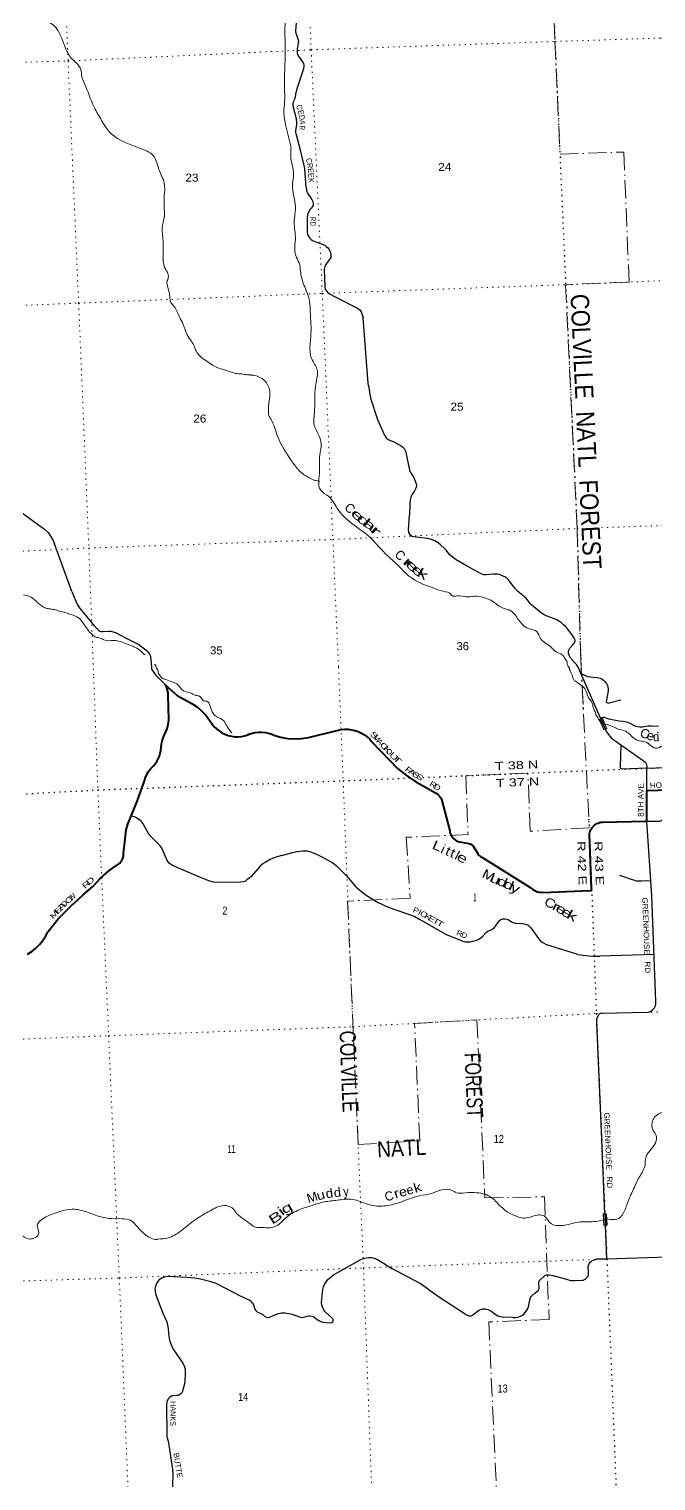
# Model space of a CAD drawing. Header units: feet. Extents: x 727543 to 978287, y 379550 to 572970.
# Drawn here: x 856891 to 870600, y 458553 to 490295 of the extents above; entities that cross this region are included whole.
import ezdxf
from ezdxf.enums import TextEntityAlignment as Align

# ---------------------------------------------------------------- set-up
doc = ezdxf.new("R2010")
doc.units = ezdxf.units.FT
doc.header["$LTSCALE"] = 80
doc.linetypes.add('DOT_DASHED', pattern=[7.7, 5, -1.2, 0.3, -1.2])
doc.linetypes.add('DOTTED', pattern=[1.5, 0.3, -1.2])
for name, color, linetype, lineweight in [('26', 7, 'Continuous', 40), ('29', 7, 'Continuous', 25), ('31', 7, 'Continuous', 13), ('39', 7, 'Continuous', 13), ('44', 7, 'DOT_DASHED', 13), ('6', 7, 'DOTTED', 25), ('7', 7, 'DOTTED', 13)]:
    doc.layers.add(name, color=color, linetype=linetype, lineweight=lineweight)
for name, color, linetype in [('27', 7, 'Continuous'), ('30', 7, 'Continuous'), ('41', 7, 'Continuous')]:
    doc.layers.add(name, color=color, linetype=linetype)

msp = doc.modelspace()

# ---------------------------------------------------------------- linework, layer by layer
at = {"layer": '26'}
for points in [[(859548.45, 474120.25), (859598.29, 474175.14), (859604.1, 474180.95), (859647.08, 474229.34), (859684.77, 474281.97), (859716.76, 474338.25), (859742.69, 474397.56), (859762.27, 474459.25), (859775.3, 474522.66), (859781.63, 474587.08), (859790.94, 474669.93), (859809.31, 474754.06), (859836.36, 474835.8), (859871.82, 474914.27), (859876.79, 474922.85), (859901.99, 474973.27), (859921.79, 475026.05), (859935.96, 475080.6), (859944.34, 475136.34), (859946.86, 475192.65), (859931.7, 475733.92), (859930.15, 475768.16), (859923.54, 475817.38), (859911.81, 475865.64), (859895.11, 475912.41), (859885.62, 475932.17), (859872.48, 475959.52), (859898.61, 475933.16), (859923.46, 475908.08), (860133.85, 475721.88), (860438.04, 475558.34), (860475.21, 475536.36), (860574.12, 475467.95), (860665.34, 475389.57), (860747.87, 475302.08), (860820.8, 475206.45), (860931.04, 475049.06), (860934.23, 475045.63), (860987.65, 474994.32), (861046.15, 474948.87), (861109.07, 474909.79), (861175.73, 474877.5), (861245.41, 474852.35), (861317.33, 474834.63), (861390.71, 474824.51), (861464.74, 474822.13), (861538.62, 474827.5), (861601.71, 474841.1), (861663.02, 474861.23), (861700, 474876.95), (861703.44, 474878.28), (861772.38, 474900.56), (861843.27, 474915.51), (861915.34, 474922.98), (861987.79, 474922.87), (862059.83, 474915.18), (862130.68, 474900.01), (862199.55, 474877.52), (862265.69, 474847.95), (862394, 474812.5), (862544.61, 474786.41), (862697.13, 474776.19), (862849.87, 474781.98), (863001.18, 474803.7), (863149.38, 474841.12), (863716.64, 474980.63), (863792.27, 474987.41), (863868.19, 474986.24), (863943.57, 474977.14), (864017.59, 474960.22), (864089.43, 474935.65), (864158.32, 474903.7), (864223.48, 474864.73), (864284.22, 474819.16), (864339.86, 474767.49), (864375.99, 474727.34), (864774.25, 474309.08), (864949.55, 474131.74), (865142.42, 473973.7), (865350.76, 473836.68), (865375.82, 473822.22), (865377.79, 473824.28), (865778.25, 473594), (865809.42, 473573.61), (865838.28, 473550.08), (865864.53, 473523.66), (865887.87, 473494.64), (865908.05, 473463.34), (865909.06, 473461.57), (866090, 472767.79)], [(856856.24, 470067.21), (856951.31, 470128.07), (857039.5, 470198.53), (857119.84, 470277.82), (857191.45, 470365.08), (857253.55, 470459.35), (857305.45, 470559.59), (857308.21, 470565.73), (857530.34, 470844.84), (857780.43, 471099.21), (857859.11, 471169.07), (857861.09, 471171.13), (858077.21, 471363.47), (858285.42, 471547.57), (858451.4, 471729.11), (858635.44, 471892.3), (858766.95, 471989.85), (858771.77, 471991.64), (858799.67, 472004.01), (858826.11, 472019.22), (858850.82, 472037.11), (858873.53, 472057.49), (858893.98, 472080.12), (858911.96, 472104.78), (858927.26, 472131.17), (858939.71, 472159.02), (858949.19, 472188.02), (858955.58, 472217.85), (858958.82, 472248.19), (858958.87, 472278.7), (858991.03, 472580.46), (858997.3, 472659.61), (859018.43, 472787.83), (859052.85, 472913.13), (859264.34, 473428.71), (859413.04, 473856.11), (859413.66, 473858.38), (859436.86, 473928.8), (859467.29, 473996.4), (859504.63, 474060.45), (859548.45, 474120.25)], [(866090, 472767.79), (866094.51, 472744.11), (866103.23, 472713.85), (866115.07, 472684.66), (866129.9, 472656.87), (866147.55, 472630.78), (866167.83, 472606.67), (866190.52, 472584.82), (866215.36, 472565.47), (866242.1, 472548.81), (866270.43, 472535.04), (866505.45, 472489.64), (866518.59, 472487.96), (866531.79, 472484.87), (866544.6, 472480.41), (866556.87, 472474.63), (866568.46, 472467.61), (866579.27, 472459.41), (866589.15, 472450.12), (866598.01, 472439.86), (866605.75, 472428.72), (866701.9, 472269.02), (866707.99, 472259.72), (866721.35, 472242.46), (866736.43, 472226.7), (866753.09, 472212.6), (866771.12, 472200.32), (866790.34, 472189.99), (867862.04, 471520.76), (867874.1, 471510.04), (867905.15, 471486.29), (867938.51, 471465.91), (867973.82, 471449.14), (868010.69, 471436.14), (868048.71, 471427.08), (868087.48, 471422.03), (868126.56, 471421.07), (869166.68, 471464.01), (869191.6, 471465.04), (869190.75, 471490.04), (869146.48, 472682.66), (869149.8, 472710.14), (869156.51, 472740.2), (869166.33, 472769.39), (869179.15, 472797.41), (869194.82, 472823.92), (869213.18, 472848.66), (869234.02, 472871.34), (869257.13, 472891.71), (869282.23, 472909.56), (869309.06, 472924.69), (869337.33, 472936.93), (869366.72, 472946.15), (869396.91, 472952.24), (869427.58, 472955.15), (870378.54, 472974.56), (870402.57, 472975.05), (870401.91, 472985.12), (870399.28, 473025.5), (870400.76, 473610.22), (870400.84, 473643.73), (870425.82, 473644.66), (872614.88, 473721.45)]]:
    msp.add_lwpolyline(points, dxfattribs=at)
at = {"layer": '29'}
for p, q in [((857827.28, 477994.93), (857450.38, 479040.77)), ((859872.48, 475959.52), (859649.62, 476182.63)), ((869393.26, 475215.44), (868897.55, 476347.35)), ((869393.26, 475215.44), (869492.82, 474985.54)), ((869654.81, 474768.4), (870322.6, 474301.08)), ((869829.49, 474642.18), (869820.43, 474175.64)), ((870402.09, 474135.54), (869868.72, 474111.85)), ((870400.82, 473635.22), (870402.09, 474135.54)), ((870402.09, 474135.54), (871185.95, 474164.77)), ((870408.79, 473644.06), (870425.01, 473644.63)), ((868891.36, 470064.56), (868213.78, 470277.32)), ((870557.29, 470062.32), (869372.68, 470025.89)), ((869398.15, 468776.29), (870433.55, 468802.73)), ((869484.25, 464390.76), (869495, 464141.89)), ((869526.92, 463402.83), (869495, 464141.89)), ((868705.14, 462942.97), (868326.92, 463044.91)), ((867473.63, 462124.19), (867257.4, 462133.92)), ((859900.48, 460232.02), (859900.86, 459546.68))]:
    msp.add_line(p, q, dxfattribs=at)
for points in [[(862809.46, 489168.08), (862887.68, 489386.46), (862898.85, 489432.21), (862907.24, 489474.6), (862906.82, 489512.01), (862902.84, 489527.96), (862898.18, 489544.51), (862881.72, 489578.31), (862803.63, 489681.3), (862779.15, 489716.67), (862769.28, 489741.4), (862763.63, 489764.56), (862759.23, 489807.44), (862761.3, 489857.1), (862785.68, 489998.15), (862789.21, 490024.66), (862785.22, 490052.59), (862730.68, 490204.84), (862728.69, 490218.92), (862728.41, 490250.07), (862737.62, 490437.47)], [(862735.03, 488000.74), (862727.4, 488039.06), (862726.11, 488080.49), (862744.22, 488199.58), (862745.51, 488255.24), (862736.46, 488334.2), (862669.18, 488606.04), (862667.89, 488656.52), (862674.36, 488701.83), (862683.41, 488729), (862713.17, 488784.67), (862719.64, 488806.67), (862728.7, 488870.11), (862751.98, 488991.78), (862809.46, 489168.08)], [(862951.64, 486833.07), (862919.95, 487242.98), (862909.82, 487309), (862827.74, 487649.18), (862735.03, 488000.74)], [(862951.64, 486833.07), (862966.74, 486739.44), (862979.68, 486707.07), (863078, 486567.27), (863100, 486521.97), (863107.76, 486483.13), (863103.88, 486443.01), (863093.53, 486419.71), (863059.89, 486378.28), (863041.78, 486354.98), (862990.03, 486261.78), (862980.97, 486226.83), (862974.5, 486173.76), (862974.5, 485857.91), (862980.97, 485811.32), (862988.74, 485786.73), (863006.85, 485753.07), (863021.08, 485733.65), (863058.6, 485694.82), (863090.94, 485671.52), (863160.8, 485640.45), (863357.46, 485567.96), (863391.09, 485544.66), (863419.56, 485518.77), (863450.61, 485474.76), (863484.24, 485404.86), (863489.42, 485378.97), (863492.01, 485345.31), (863489.42, 485303.89), (863479.07, 485280.59), (863435.08, 485221.04), (863378.16, 485148.55), (863357.45, 485101.96), (863347.11, 485045), (863357.46, 484661.84), (863365.22, 484610.07), (863378.15, 484586.77), (863419.56, 484542.75), (863460.96, 484509.1), (863585.16, 484439.2), (864076.79, 484195.84), (864128.54, 484151.83), (864154.42, 484112.99), (864197.54, 483984.09)], [(864315.83, 482502.05), (864308.25, 482556.47), (864197.54, 483984.09)], [(864315.83, 482502.05), (864357.52, 482228.26), (864507.6, 481757.08), (864662.84, 481415.35), (864701.65, 481355.82), (864723.65, 481333.81), (864745.64, 481322.15), (864864.67, 481270.37), (865025.1, 481182.35), (865062.61, 481153.88), (865091.07, 481122.82), (865116.95, 481078.81), (865128.6, 481042.55), (865170, 480861.33), (865212.69, 480650.35), (865226.92, 480612.8), (865299.38, 480500.19), (865314.9, 480467.82), (865358.89, 480355.21), (865361.47, 480333.2), (865361.48, 480299.55), (865349.83, 480259.42), (865338.19, 480229.65), (865320.07, 480198.58), (865260.56, 480110.56), (865245.04, 480082.08), (865237.27, 480058.78), (865226.93, 480005.71), (865216.57, 479908.62), (865210.11, 479670.45)], [(855751.54, 481554.74), (855813.52, 481433.4), (855829.05, 481391.97), (855917.03, 481127.91), (856191.31, 480273.56), (856230.11, 480177.77), (856284.45, 480087.15), (856349.14, 480017.25), (856429.36, 479947.35), (857231.5, 479362.25), (857306.54, 479287.17), (857360.88, 479206.92), (857417.8, 479113.71), (857450.38, 479040.77)], [(868734.91, 476537.61), (868695.48, 476627.24), (868687.71, 476651.82), (868683.92, 476682.45), (868692.89, 476717.84), (868716.18, 476756.68), (868773.1, 476823.99), (868815.79, 476877.05), (868828.73, 476900.35), (868831.32, 476910.71), (868830.03, 476932.72), (868827.44, 476952.13), (868813.2, 476981.9), (868767.93, 477051.81), (868645.03, 477209.71), (868623.03, 477233.03), (868580.34, 477273.15), (868536.36, 477310.68), (868469.08, 477357.28), (868430.27, 477379.29), (868384.98, 477398.72), (868198.68, 477466.03), (868155.99, 477485.43), (868095.18, 477522.98), (867883.01, 477699.02), (867848.08, 477733.96), (867758.81, 477849.18), (867741.98, 477869.88), (867726.46, 477885.42), (867613.91, 477968.27), (867576.38, 478000.62), (867515.59, 478071.82), (867365.51, 478263.4), (867335.74, 478293.16), (867307.28, 478312.58), (867210.26, 478356.59), (867174.03, 478368.24), (867132.63, 478377.3), (867096.4, 478379.89), (867049.84, 478377.31), (866884.24, 478361.77), (866859.64, 478361.77), (866838.94, 478365.65), (866780.74, 478387.66), (866459.9, 478558.53), (866232.2, 478693.15), (866140.32, 478759.16), (866095.03, 478799.29), (866061.4, 478838.12), (866009.67, 478900.26), (865978.6, 478936.5), (865890.65, 479019.34), (865838.87, 479063.35), (865766.45, 479107.36), (865708.2, 479129.37), (865659.04, 479144.9), (865611.2, 479153.96), (865290.35, 479195.38), (865268.32, 479201.86), (865251.5, 479212.21), (865235.98, 479227.75), (865217.9, 479252.34), (865199.76, 479289.88), (865193.29, 479309.3), (865192.03, 479345.54), (865210.11, 479670.45)], [(857827.28, 477994.93), (857912.03, 477785.6), (857953.43, 477707.93), (858012.94, 477619.91), (858326.03, 477241.92), (858415.31, 477148.72), (858437.3, 477131.89), (858465.76, 477122.83), (858507.17, 477121.54), (858636.54, 477133.19), (858683.12, 477130.6), (858730.99, 477117.65), (858796.97, 477091.76), (858988.45, 476993.38), (859288.6, 476843.23), (859454.21, 476713.78), (859489.14, 476678.84), (859515.02, 476645.18), (859539.6, 476601.17), (859547.36, 476573.98), (859562.88, 476439.35), (859565.48, 476329.33), (859571.95, 476299.56), (859587.47, 476271.08), (859649.62, 476182.63)], [(868897.55, 476347.35), (868864.05, 476399.44), (868827.5, 476442.65), (868736.68, 476535.74)], [(868959.8, 476204.26), (869113.26, 476143.44), (869165.32, 476131.25), (869225.13, 476122.39), (869318.17, 476119.06), (869353.61, 476112.42), (869377.98, 476104.66), (869423.39, 476083.6), (869454.4, 476061.44), (869485.42, 476030.41), (869515.32, 475987.19), (869538.58, 475942.86), (869550.76, 475907.4), (869556.3, 475867.51), (869554.09, 475825.4), (869515.32, 475620.38), (869514.21, 475590.46), (869518.64, 475580.49), (869528.61, 475568.3), (869539.69, 475561.65), (869554.09, 475559.43), (869576.24, 475561.65), (869832.1, 475632.57)], [(869383.69, 475237.29), (869448.88, 475249.14), (869468.54, 475248.58), (869484.32, 475244.71), (869572.93, 475215.89), (869792.23, 475169.35), (869883.06, 475162.7), (869929.58, 475153.84), (869984.96, 475138.32), (870031.48, 475118.37), (870155.53, 475056.32), (870199.83, 475045.23), (870250.78, 475038.59), (870303.95, 475040.8), (870432.43, 475060.75), (870463.44, 475062.97), (870521.04, 475062.97), (870656.17, 475051.88)], [(869492.82, 474985.54), (869535.97, 474910.31), (869559.23, 474873.74), (869588.03, 474836.06), (869622.36, 474797.27), (869654.81, 474768.4)], [(870322.6, 474301.08), (870355.33, 474275.31), (870369.17, 474259.25), (870379.14, 474243.73), (870391.88, 474212.7), (870393.51, 474206.88), (870400.15, 474179.73), (870402.09, 474135.54)], [(869868.72, 474111.85), (869857.74, 474113.51), (869846.11, 474119.05), (869833.37, 474130.13), (869825.06, 474144.54), (869821.19, 474157.84), (869820.43, 474175.64)], [(862414.37, 472230.01), (862275.45, 472182.96), (862176.86, 472143.06), (862056.13, 472076.57), (862005.18, 472041.1), (861946.47, 471992.34), (861747.09, 471770.69), (861640.75, 471677.6), (861617.5, 471659.87), (861582.05, 471648.79), (861507.83, 471642.13), (861020.46, 471633.27), (860929.63, 471644.36), (860825.51, 471673.17), (860639.42, 471744.09), (860027.99, 472010.07), (859987.01, 472036.67), (859964.86, 472054.4), (859942.7, 472081), (859912.8, 472120.89), (859824.18, 472324.81), (859786.53, 472402.39), (859753.29, 472448.93), (859651.39, 472550.89), (859527.33, 472670.58), (859494.1, 472719.35), (859385.55, 472918.82), (859341.25, 472974.24), (859292.5, 473016.35), (859241.56, 473051.82), (859195.03, 473073.98), (859124.99, 473089)], [(870402.57, 472975.05), (870681.48, 472979.78), (870705.85, 472985.32), (870724.68, 472994.19), (870745.73, 473013.03), (870754.59, 473031.87), (870759.02, 473048.49), (870761.76, 473071.29)], [(870596.41, 469032.38), (870508.44, 471348.44), (870402.57, 472975.05)], [(862414.37, 472230.01), (862657.58, 472289.34), (862757.28, 472311.51), (862870.25, 472329.24), (862926.74, 472331.46), (862973.27, 472327.03), (863069.63, 472298.21), (863190.37, 472251.67), (863295.59, 472200.68), (863531.53, 472063.27), (863605.74, 472010.07), (863660.02, 471959.09), (863827.27, 471792.85), (864035.51, 471544.61), (864077.61, 471502.5), (864128.56, 471460.38), (864261.48, 471362.86), (864526.21, 471201.05), (864602.64, 471163.37), (864696.79, 471119.04), (864868.48, 471052.55), (865236.22, 470932.86), (865330.38, 470890.75), (865437.36, 470826.63)], [(870487.43, 471671.31), (870282.18, 471664.3), (870215.72, 471665.41), (870178.06, 471668.74), (870140.4, 471677.6), (870090.55, 471693.12), (869811.42, 471792.86)], [(866354.59, 470359.64), (866019.67, 470490.94), (865437.36, 470826.63)], [(866803.71, 470458.44), (866870.58, 470531.68), (866892.72, 470552.75), (866921.54, 470571.58), (867007.91, 470610.37), (867040.06, 470629.21), (867071.07, 470654.7), (867094.31, 470679.09), (867174.06, 470796.56), (867193.46, 470815.39), (867206.75, 470825.36), (867226.69, 470835.34), (867247.17, 470840.89), (867275.43, 470844.2), (867300.91, 470844.2), (867342.43, 470836.46), (867366.26, 470824.26), (867437.69, 470778.83), (867473.14, 470764.41), (867524.09, 470750.01), (867550.67, 470745.58), (867676.94, 470741.15), (867716.82, 470734.49), (867744.52, 470727.84), (867777.75, 470715.65), (867805.43, 470701.25), (867850.85, 470662.46), (867887.4, 470619.24), (868031.39, 470410.89), (868074.04, 470361.02), (868115.02, 470328.88), (868162.65, 470300.07), (868213.78, 470277.32)], [(866354.59, 470359.64), (866402.6, 470346.6), (866436.94, 470342.17), (866490.1, 470338.85), (866539.95, 470342.17), (866597.55, 470352.14), (866649.61, 470366.55), (866695.02, 470383.18), (866738.22, 470407.56), (866776.99, 470434.15), (866803.71, 470458.44)], [(868891.36, 470064.56), (869003.92, 470045.17), (869130.2, 470029.66), (869232.1, 470023.01), (869372.68, 470025.89)], [(870433.55, 468802.73), (870457.96, 468810.29), (870480.67, 468819.85), (870526.96, 468850.92), (870547.59, 468872.46), (870569.1, 468897.57), (870586.71, 468937), (870594.19, 468974.09), (870596.41, 469032.38)], [(869305.89, 468559.44), (869304.79, 468629.73), (869308.07, 468654.84), (869315.55, 468678.75), (869348.7, 468745.71), (869358.57, 468759.46), (869372.6, 468769.62), (869383.06, 468773.8), (869398.15, 468776.29)], [(869484.25, 464390.76), (869413.82, 466021.66), (869305.85, 468561.46), (869305.89, 468559.44)], [(874215.81, 463553.63), (869526.92, 463402.83), (869302.87, 463400.28)], [(863307.34, 462669.64), (863317.08, 462740.06), (863330.22, 462796.26), (863354.12, 462848.87), (863380.42, 462894.3), (863427.02, 462956.48), (863459.29, 462987.56), (863550.11, 463056.91), (864133.3, 463389.31), (864202.02, 463416.82), (864259.97, 463429.96), (864317.94, 463434.76), (864379.48, 463434.75), (864406.38, 463432.37), (864439.84, 463424), (864494.2, 463401.27), (864640, 463317.57), (864826.88, 463197.77)], [(866452.72, 462188.23), (865820.57, 462591.61), (865443.3, 462872.88), (864826.88, 463197.77)], [(868705.14, 462942.97), (868730.64, 462937.95), (868756.63, 462935.57), (868822.35, 462935.57), (868988.46, 462942.74), (869005.79, 462945.72), (869025.21, 462952.89), (869051.8, 462967.85), (869094.82, 463008.5), (869109.16, 463025.83), (869118.42, 463044.96), (869122.31, 463054.53), (869124.69, 463069.48), (869123.5, 463129.26), (869121.11, 463239.26), (869123.2, 463256.59), (869127.39, 463273.33), (869135.15, 463292.46), (869145.01, 463307.41), (869171.6, 463340.28), (869189.53, 463357.02), (869199.98, 463364.8), (869224.18, 463378.54), (869252.56, 463389.91), (869279.75, 463397.08), (869302.87, 463400.28)], [(861776.54, 462442.35), (861756.91, 462466.27), (861744.96, 462478.23), (861703.74, 462504.52), (861517.31, 462595.4), (861015.38, 462856.05), (860950.24, 462882.36), (860869.59, 462906.27), (860637.75, 462963.67), (860517.63, 462982.8), (860341.37, 463004.32), (859923.1, 463021.06), (859851.98, 463011.49), (859803.59, 462994.75), (859756.38, 462966.06), (859722.33, 462932.58), (859691.85, 462894.32), (859662.58, 462839.31), (859653.6, 462803.45), (859643.46, 462748.44), (859648.82, 462693.44), (859664.97, 462621.7), (859755.79, 462370.61), (859827.49, 462205.6), (859906.37, 462031.04), (859935.05, 461882.77)], [(867473.63, 462124.19), (867526.03, 462127.27), (867577.4, 462135.05), (867637.17, 462154.77), (867684.96, 462180.49), (867711.26, 462202.6), (867727.99, 462220.54), (867771, 462271.36), (867794.31, 462311.4), (867811.63, 462357.45), (867840.31, 462505.71), (867848.09, 462540.97), (867857.65, 462560.1), (867871.99, 462582.82), (867885.72, 462598.97), (867962.21, 462668.32), (868024.35, 462718.54), (868033.02, 462731.69), (868039.6, 462746.04), (868042.58, 462760.38), (868043.47, 462778.32), (868036.3, 462876.37), (868037.8, 462898.48), (868045.27, 462915.82), (868055.13, 462933.16), (868067.37, 462948.11), (868153.42, 463031.8), (868171.94, 463042.56), (868194.65, 463050.93), (868213.78, 463056.31), (868229.9, 463058.11), (868263.96, 463056.91), (868295.03, 463052.13), (868326.92, 463044.91)], [(861776.54, 462442.35), (861799.95, 462400.49), (861831.03, 462307.23), (861848.35, 462280.93), (861881.22, 462252.23), (861974.43, 462206.79), (862003.71, 462188.86), (862048.53, 462151.79), (862085.57, 462131.47), (862116.64, 462125.49), (862134.57, 462127.88), (862215.84, 462163.75), (862347.29, 462213.97), (862383.14, 462222.34), (862415.99, 462225.92), (862488.31, 462225.92), (862526.54, 462223.53), (862574.94, 462216.35), (862643.67, 462197.23), (862782.29, 462144.62), (862837.25, 462130.27), (862873.12, 462127.88), (862975.89, 462154.18), (863014.12, 462162.55), (863040.43, 462163.75), (863083.44, 462157.77), (863101.36, 462150.6), (863119.3, 462139.83), (863193.39, 462082.44), (863228.04, 462059.73), (863274.66, 462039.4), (863315.28, 462027.44), (863398.95, 462015.48), (863489.77, 462008.31), (863516.05, 462015.49), (863532.79, 462032.22), (863543.53, 462056.14), (863542.35, 462082.44), (863533.97, 462097.99), (863516.06, 462115.92), (863377.43, 462240.27), (863361.89, 462258.21), (863340.37, 462290.49), (863317.68, 462340.71), (863294.96, 462406.47), (863289, 462453.1), (863307.34, 462669.64)], [(866452.72, 462188.23), (866477.67, 462175.11), (866497.09, 462167.93), (866511.73, 462164.35), (866525.77, 462163.15), (866542.2, 462163.15), (866555.65, 462165.54), (866570.28, 462171.52), (866585.52, 462179.89), (866696.66, 462264.78), (866733.71, 462285.71), (866764.78, 462299.45), (866783.91, 462305.44), (866811.39, 462311.42), (866831.11, 462313.81), (866849.63, 462315), (866867.56, 462314.41), (866889.67, 462312.02), (866923.72, 462303.04), (866959.58, 462289.3), (866990.65, 462271.95), (867085.06, 462201.41), (867140.03, 462165.54), (867166.03, 462154.79), (867198.3, 462145.22), (867229.37, 462138.05), (867257.4, 462133.92)], [(859935.05, 461882.77), (859940.42, 461784.73), (859957.46, 461664), (859969.1, 461610.16), (859995.7, 461527.69), (860043.19, 461433.2), (860251.13, 461129.49), (860289.37, 461050.58), (860303.43, 460995.59), (860308.49, 460914.27), (860298.93, 460701.44), (860236.79, 460491), (860230.52, 460479.05), (860219.46, 460467.09), (860181.82, 460438.39), (860168.37, 460430.62), (860156.12, 460425.24), (860140.89, 460421.66), (860122.06, 460419.26), (860043.19, 460416.87), (860027.35, 460413.29), (860005.54, 460404.91), (859969.1, 460383.39), (859957.44, 460373.23), (859943.4, 460358.28), (859930.55, 460340.95), (859919.5, 460318.82), (859907.55, 460279.37), (859903.66, 460258.44), (859900.48, 460232.02)], [(859900.86, 459546.68), (859904.87, 459522.49), (859910.25, 459496.18), (859929.37, 459445.96), (859937.14, 459419.65), (859946.1, 459333.56), (860027.37, 458809.84), (860036.93, 458704.62), (860036.92, 458660.37), (860024.98, 458498.96), (860026.17, 458429.6), (860030.95, 458399.71), (860039.32, 458376.99), (860091.9, 458266.99)]]:
    msp.add_lwpolyline(points, dxfattribs=at)
at = {"layer": '31'}
for p, q in [((869360.6, 475201.61), (869429.88, 475230.35)), ((869456.96, 474970.69), (869361.16, 475201.61)), ((869430.44, 475230.35), (869526.24, 474999.43)), ((869526.79, 474999.99), (869457.51, 474971.25)), ((869532.22, 464142.65), (869457.29, 464139.6)), ((869522.03, 464392.44), (869532.22, 464142.65))]:
    msp.add_line(p, q, dxfattribs=at)
for points in [[(869371.6, 475197.83), (869426.11, 475220.45), (869515.79, 475004.3), (869461.28, 474981.68)], [(869455.42, 464381.72), (869514.36, 464384.12), (869523.89, 464150.32), (869464.95, 464147.92)]]:
    msp.add_lwpolyline(points, close=True, dxfattribs=at)
msp.add_lwpolyline([(869457.29, 464139.6), (869447.1, 464389.39), (869522.03, 464392.44)], dxfattribs=at)
at = {"layer": '39'}
for points in [[(851060.17, 508291.04), (851155.46, 508214.4), (851289.55, 508084.27), (851482.45, 507907.51), (851755.38, 507615.61), (851911.16, 507393.3), (852000.01, 507179.25), (852191.72, 506828.43), (852435.81, 506339.44), (852757.98, 506093.43), (853020.03, 505756.71), (853197.97, 505537.04), (853493.28, 505239.69), (853819.16, 504933.08), (854105.28, 504603.1), (854320.64, 504346.02), (854574.64, 504152.76), (854744.19, 504015.82), (854901.97, 503866.42), (855101.67, 503663.55), (855310.77, 503558.07), (855440.12, 503341.09), (855504.46, 503136.48), (855596.7, 503090.48), (855745.95, 502957.02), (855951.15, 502701.69), (856210.81, 502522.75), (856440.03, 502276.17), (856574.33, 502026.96), (856771.4, 501773.42), (856887.98, 501724.05), (856965.29, 501705.97), (857117.22, 501621.16), (857352.77, 501364.65), (857627.11, 501022.2), (857751.04, 500782.81), (857877.88, 500511.13), (857877.77, 500515.17), (857946.62, 500438.17), (858107.78, 500240.29), (858265.95, 500076.74), (858395.89, 499766.69), (858491.83, 499516.41), (858674.71, 499264.5), (858774.72, 499085.16), (858771.06, 498927.21), (858773.66, 498617.67), (858824.17, 498329.7), (858861.35, 498156.71), (859192.82, 497722.76), (859384.57, 497442.77), (859669.42, 497230.12), (859964.28, 496948.95), (860202.23, 496751.19), (860476.53, 496554.44), (860610.8, 496450.93), (860733.98, 496237.83), (860888.97, 496043.83), (861084.95, 495901.56), (861223.65, 495784), (861325.64, 495317.36), (861332.17, 495011.98), (861389.73, 494760.63), (861412.08, 494684.35), (861453.35, 494509.45), (861497.86, 494435.81), (861537.66, 494313.48), (861553.17, 494192.49), (861598.41, 493876.04), (861651.05, 493800.61), (861776.09, 493593.64), (861857.34, 493506.86), (862105.78, 493078.7), (862309.27, 492740.34), (862337.28, 492678.39), (862335.21, 492680.36), (862349.66, 492524.94), (862456.35, 492323.53), (862546.08, 492006.29), (862650.41, 491600.42), (862653.03, 491218.03), (862703.25, 490940.17), (862715.67, 490857.55), (862532.32, 490548.9), (862488.38, 490385.79), (862486.47, 490165.16), (862486.42, 489517.6), (862478.41, 489009.45), (862480.85, 488705.98), (862463.01, 488476.81), (862507.63, 488182.6), (862622.13, 487702.15)], [(851544.8, 495569.56), (851733.09, 495347.81), (851896.3, 495220.82), (852109.63, 495036.54), (852350.03, 494895.5), (852535.16, 494852.09), (852727.59, 494764.36), (852906.57, 494651.97), (852952.31, 494533.85), (852965.05, 494511.95), (853160.24, 494397.99), (853419.69, 494370.81), (853587.25, 494160.97), (853879.14, 494057.79), (854225.61, 493954.12), (854408.5, 493918.73), (854618.16, 493793.04), (854847.3, 493621.34), (855067.19, 493419.02), (855239.75, 493174.92), (855434.31, 492866.68), (855498.29, 492747.04), (855565.46, 492657.85), (855670.28, 492523.16), (855744.32, 492332.98), (855880.13, 492102.02), (856095.08, 491931.95), (856259.99, 491744.29), (856310.2, 491539.28), (856397.98, 491363.65), (856547.75, 491139.15), (856688.74, 490867.86), (856910.2, 490681.78), (857081.58, 490623.82), (857162.78, 490539.06), (857249.46, 490474.7), (857394.99, 490401.85), (857507.32, 490287.61), (857575.46, 490164.04), (857718.65, 489813.89), (857769.78, 489720.2), (857815.9, 489660.78), (858023.07, 489407.52), (858047.51, 489256.43), (858095.62, 489126.24), (858230.51, 488783.95), (858338.27, 488544.12), (858499.79, 488261.26), (858605.46, 488096.24), (859101.66, 487770.09), (859471.54, 487624.56), (859574.32, 487562.67), (859671.69, 487405.51), (859770.54, 487122.93), (859835.15, 486981.06), (859856.66, 486862.26), (859844.73, 486566.48), (859848.49, 486360.18), (859850.49, 486216.55), (859811.78, 486011.09), (859815.44, 485735.98), (859827.03, 485610.84), (859822.29, 485491.31), (859827.16, 485317.42), (859842.81, 485119.54), (859937.17, 484853.02), (859908.92, 484779.39), (859915.45, 484690.53), (859965.37, 484495.63), (859992.51, 484320.33), (860063.72, 484231.25), (860185.73, 483987.76), (860264.7, 483838.19), (860349.97, 483607.85), (860442.79, 483468.78), (860506.77, 483349.14), (860543.59, 483261.13), (860679.38, 483103.02), (860809.27, 483011.52), (860996.38, 482897.34), (861167.65, 482843.42), (861383.86, 482772.54), (861430.65, 482761.7), (861499.48, 482757.55), (861635.35, 482741.09), (861740.7, 482731.88), (861760.95, 482730.42), (862014.3, 482632.25), (862147.7, 482415.39), (862124.81, 482005.98), (862133.49, 481840.28)], [(862622.13, 487702.15), (862628.95, 487386.65), (862667.86, 487223.82), (862653.05, 486814.64), (862716.76, 486415.74), (862689.76, 486081.09), (862714.71, 485695.27), (862700.46, 485482.39), (862739.83, 485303.39), (862809.09, 485139.38), (862821.96, 485040.58), (862889.13, 484734.86), (863006.85, 484428.52), (863043.57, 484055.17), (863057.46, 483703.45), (863039.02, 483423.68), (863070.58, 483090.66), (863190.52, 482849.14), (863160.98, 482532.63), (863138.33, 482042.29), (863119.39, 481780.71), (863125.6, 481631.14), (863153.89, 481559.07), (863280.3, 481230.72), (863246.87, 480980.88), (863244.38, 480636.8), (863270.41, 480212.56), (863437.83, 480079.62), (863658.59, 479774.13), (864001.26, 479445.72), (864371, 479160.56), (864631.53, 478878.44), (864959.54, 478567.84), (865274.82, 478279.14), (865743.44, 478071.61), (865943.38, 478004.33), (866123.42, 477926.37), (866134.02, 477908.45), (866253.34, 477905.7), (866450.07, 477880.83), (866623.46, 477895.77), (866834.5, 477865.22), (867032.93, 477779.68), (867261.34, 477634.27), (867389.75, 477595.35), (867513.86, 477493.57), (867679.68, 477273.57), (867811.42, 477188.19), (867995.2, 477120.46), (868078.21, 476971), (868173.88, 476874.51), (868316.16, 476773.24), (868384.95, 476698.25), (868520.16, 476633.22), (868600.41, 476549.51), (868608.84, 476532.92)], [(852001.93, 483738.44), (852406.82, 483556.72), (852660.85, 483434.28), (852923.34, 483370.76), (853130.97, 483317.85), (853274.71, 483236.86), (853330.25, 483201.99), (853520.79, 483037.31), (853631.79, 482898.74), (853708.56, 482755.18), (853872.23, 482612.01), (854008.08, 482451.88), (854122.41, 482194.01), (854163.82, 481942.21), (854250.13, 481602.62), (854307.62, 481426.15), (854281.01, 481293.87), (854248.09, 481242.36), (854242.43, 481228.04), (854290.22, 481037.13), (854440.86, 480925.97), (854529.81, 480780.73), (854513.22, 480507.08), (854512.28, 480468.6), (854524.04, 480337.39), (854551.59, 480291.62), (854698.88, 480156.09), (854807.66, 480096.38), (854903.82, 479838.01), (854959.69, 479647.32), (855092.5, 479523.53), (855140.93, 479237.53), (855169.78, 478928.72), (855265.04, 478702.7), (855423.55, 478527.01), (855555.4, 478437.59), (855720.13, 478328.86), (855861.67, 478037.35), (855973.57, 477866.43), (856170.97, 477890.14), (856388.39, 477920.47), (856544.62, 477898.52), (856695.51, 477922.95), (856898.53, 477890.16), (857032.46, 477798.77), (857220.47, 477652.24), (857245.04, 477640.78), (857314.27, 477622.47), (857393.37, 477612.53), (857499.17, 477587.14), (857621.41, 477552.1), (857833.36, 477489.19), (857970.53, 477426.23), (858081.24, 477297.78), (858269.84, 477058.17), (858366.56, 476996.11), (858474.39, 476970.78), (858527.8, 476939.89), (858744.33, 476929.73), (859033.53, 476850.76), (859164.3, 476799.76), (859205.2, 476782.69), (859359.17, 476672.99), (859409.46, 476628.27), (859429.93, 476619.16)], [(862133.49, 481840.28), (862175.74, 481774.68), (862330.22, 481382.35), (862433.21, 481168.69), (862558.25, 480961.72), (862741.13, 480709.81), (862807.96, 480632.75), (862917.54, 480544.73), (863087.92, 480450.32), (863167.53, 480422.18), (863212.3, 480411.28), (863244.34, 480405.4)], [(869484.62, 475107.89), (869372.18, 475161.03), (869313.63, 475258.29), (869288.62, 475296.44), (869281.98, 475324.59), (869220.05, 475489.03), (869217.41, 475519.29), (869125.42, 475673.02), (869046.68, 475869.45), (868968.37, 475946.66), (868906.87, 475991.88), (868829.02, 476046.88), (868789.68, 476094.57), (868767.92, 476170.92), (868740.57, 476224.92), (868721.53, 476266.97), (868710.99, 476288.98), (868706.29, 476321.22), (868681.07, 476369.21), (868662.58, 476384.99), (868655.11, 476453.55), (868636.12, 476493.58), (868608.69, 476533.21)], [(859635.38, 476411.31), (859650.53, 476396.43), (859680.95, 476320.38), (859708.6, 476277.73), (859714.55, 476239.9), (859722.38, 476204.24), (859734.02, 476185.98)], [(861322.85, 474907.83), (861265.57, 474981.12), (861190.26, 475108.91), (861095.19, 475216.09), (861038.22, 475237.16), (860896.19, 475369.65), (860748.04, 475603.06), (860738, 475600.84), (860620.72, 475707.57), (860537.56, 475726.08), (860472.32, 475757.08), (860399, 475787.92), (860230.08, 475853.17), (860145.1, 475960.56), (860034.91, 476016.92), (859880.29, 476074.39), (859839.68, 476085.68), (859813.15, 476099.29), (859733.89, 476186.18)], [(872677.59, 474223.09), (872560.99, 474235.62), (872400.29, 474195.97), (872322.6, 474242.88), (872177.69, 474318.74), (872039.88, 474344.21), (871893.87, 474375.59), (871648.94, 474307.94), (871546.87, 474319.19), (871458.24, 474352.55), (871358.02, 474415.17), (871247.21, 474501.82), (871112.98, 474549.6), (870975.48, 474657.94), (870787.71, 474658.15), (870682.08, 474591.33), (870577.42, 474575.05), (870468.93, 474647.6), (870318.01, 474721.31), (870275.5, 474726.51), (870141.27, 474774.29), (869937.94, 474941.9), (869801.86, 474981.56), (869683.77, 475029.67), (869535.2, 475087.27), (869483.37, 475108.4)], [(871808.34, 469497.65), (871714.51, 469249.2), (871689.33, 469099.15), (871637.18, 468885.9), (871639.1, 468693.96), (871670.68, 468532.94), (871617.13, 468289.35), (871608.84, 468103.27), (871424.06, 467958.04), (871319.05, 467860.92), (871209.77, 467676.82), (871125.82, 467438.67), (871164.41, 467231.32), (871125.07, 466983.98), (871091.07, 466870.12), (870967.16, 466709.97), (870718.9, 466607.9), (870536.3, 466454.63), (870537.12, 466218.22), (870604.07, 466104.4), (870587.13, 465946.43), (870495.09, 465807.14), (870383.38, 465643.19), (870353.47, 465428.38), (870221.47, 465171.06), (870128.5, 464979.21), (869983.94, 464644.85), (869883.98, 464400.31), (869803.23, 464301.66), (869526.35, 464281.36)], [(869527.18, 464281.47), (869205.29, 464218.73), (868906.6, 464212.63), (868685.6, 464159.62), (868528.6, 464136.21), (868303.59, 464180.12), (868152.78, 464346.79), (867904.59, 464339.7), (867691.42, 464298.98), (867561.51, 464332.7), (867361.7, 464427.64), (867116.97, 464644.93), (867013.99, 464743.87), (866686.66, 464854.4), (866428.3, 464851.14), (866240.53, 464851.35), (866128.33, 464907.66), (865920.17, 464917.56), (865689.57, 464840.11), (865432.25, 464786.35), (865083.25, 464674.15), (864729.96, 464573.98), (864412.99, 464573.57), (864087.85, 464676.06), (863929.6, 464713.25), (863637.3, 464691.11), (863347.35, 464652.86), (863080.39, 464576.69), (862849.76, 464501.25), (862530.38, 464322.96), (862284.2, 464119.9), (862131.44, 464086.47), (862000.06, 464093.89), (861846.51, 464098.84), (861738.18, 464163.32), (861598.71, 464269.59), (861430.4, 464403.57), (861331.04, 464522.79), (861152.32, 464573.71), (860849.78, 464460.43), (860534.69, 464270.1), (860200.83, 464010.69), (859933.22, 463867.81), (859707.72, 463836.94), (859685.57, 463834.47), (859416.64, 463952.25), (859247.54, 464124.6), (859142.38, 464231.58), (858771.77, 464286.66), (858506.69, 464315.6), (858181.5, 464420.11), (857887.25, 464492.92), (857458.96, 464407.38), (857192.91, 464286.77), (857068.76, 464138.74), (857104.41, 463975.78), (856899.2, 463842.26), (856693.25, 463941.12), (856503.17, 463955.42), (856170.97, 463910.25), (855912.32, 463626.1), (855733.53, 463582.03)]]:
    msp.add_spline(points, degree=3, dxfattribs=at)
at = {"layer": '44'}
for points in [[(868180.8, 495392.84), (868391.77, 490023.98), (868501.96, 487559.33), (869896.7, 487606.78), (870011.52, 484763.77), (868625.55, 484706.34), (868875.88, 479375), (868953.59, 476545.36)], [(868953.59, 476545.36), (869141.14, 472828.15), (867848.36, 472757.4), (867800.32, 474028.88), (866445.06, 473971.86), (866491.65, 472683.29), (865138.47, 472625.41), (865226.6, 471291.39), (863857.64, 471230.17), (864087.24, 465911.38), (865434.82, 465987.81), (865322.07, 468553.63), (866686.03, 468633.7), (866856.43, 464741.89), (868162.19, 464764.15), (868262.76, 462084.5), (866943.68, 462029.25), (867130.68, 457950.99)]]:
    msp.add_lwpolyline(points, dxfattribs=at)
at = {"layer": '6'}
msp.add_line((868953.59, 476545.36), (869006.84, 475409.88), dxfattribs=at)
for points in [[(867132.94, 522561), (867259.42, 519276.26), (867353.35, 516787.8), (867428.2, 513898.13), (867544.38, 511481.11), (867679.42, 508607.28), (867736.6, 506131.97), (867952.55, 500801.69), (868180.8, 495392.84), (868391.77, 490023.98), (868625.55, 484706.34), (868875.88, 479375), (868953.57, 476546.19)], [(852401.57, 473334.49), (858395.43, 473661.55), (863759.85, 473859.96), (865261.5, 473922.62)], [(865502.91, 473932.68), (869069.28, 474081.5), (872570.79, 474219.48)], [(869129.83, 473021.27), (869148.77, 472689.77), (869295.44, 468773.43), (869484.33, 464390.84)], [(869495.15, 464139.98), (869526.92, 463402.83), (869741.38, 458074.32), (869909.89, 452722.64), (870152.61, 447394.7), (870384.82, 442086.76)]]:
    msp.add_lwpolyline(points, dxfattribs=at)
at = {"layer": '7'}
msp.add_line((869289.99, 479389.8), (873688.54, 479547.01), dxfattribs=at)
for points in [[(861759.02, 522350.54), (861912.37, 519040.4), (862060.83, 513738.6), (862315.99, 508379.06), (862669.4, 500480.51), (862858.62, 495135.41), (863059.41, 489841.14), (863303.51, 484515.7), (863535.01, 479135.27), (863658.56, 476338.8)], [(856371.18, 522140.84), (856545.53, 518789.82), (856734.03, 513501.28), (857009.94, 508224.64), (857319.74, 500234.55), (857525.42, 494910.06), (857744.9, 489598.09), (857976.04, 484302.65), (858198.73, 478948.28), (858305.49, 476130.43)], [(851781.88, 489416.05), (852373.43, 489440.48), (857744.9, 489598.09), (863059.41, 489841.14), (868391.18, 490023.88), (870699.7, 490098.34), (870905.62, 490118.55)], [(851987.78, 484072.96), (852501.79, 484087.2), (857976.04, 484302.65), (863303.51, 484515.7), (868625.55, 484706.34), (873948.76, 484927.37), (875639.69, 484986.21)], [(852194.97, 478696.17), (852799.57, 478696.8), (858198.73, 478948.28), (863535.01, 479135.27), (868875.88, 479375), (868903.77, 479376)], [(863658.56, 476338.8), (863759.85, 473859.96), (863973.29, 468482.93), (864204.8, 463209.33), (864404.4, 457817.86), (864652.8, 452508.23), (864848.73, 447197.53), (865072.91, 441887.4)], [(858305.49, 476130.43), (858395.43, 473661.55), (858631.03, 468286.99), (858865.05, 462989.19), (859088.75, 457604.28), (859364.09, 452260.85), (859544.35, 447024.59), (859726.82, 441681.28)], [(852604.86, 468058.9), (853281.03, 468074.73), (858631.03, 468286.99), (863973.29, 468482.93), (869294.53, 468772.94), (874561.72, 468890.98), (875544.72, 468945.45), (875571.65, 468945.74)], [(858865.05, 462989.19), (864204.8, 463209.33), (869525.06, 463405.24), (874809.14, 463573.29), (875604.08, 463599.62), (875634.91, 463600.98)], [(852806.93, 462814.97), (853530.07, 462831.8), (858865.05, 462989.19)]]:
    msp.add_lwpolyline(points, dxfattribs=at)

# ---------------------------------------------------------------- texts
at = {"layer": '27'}
for s, rotation, width, p in [('S', 318.678, 1.7, (864402.16, 474807.96)), ('C', 313.597, 1.65, (864616.14, 474569.72)), ('K', 313.597, 1.7, (864684.55, 474499.54)), ('U', 313.487, 1.65, (864823.54, 474351.96)), ('T', 317.124, 1.95, (864906.03, 474277.59)), ('P', 320.762, 1.6, (865164.34, 474043.77)), ('A', 324.399, 1.55, (865235.03, 473992.99)), ('S', 328.036, 1.4, (865320.62, 473938.62)), ('S', 330.099, 1.35, (865404.05, 473888.08)), ('R', 330.099, 1.25, (865698.15, 473723.01)), ('D', 330.099, 1.25, (865790.23, 473667.97)), ('D', 41.483, 1.55, (858270.57, 471627.88)), ('R', 41.483, 1.55, (858180.67, 471548.39)), ('E', 46.883, 1.75, (857579.26, 470998.36)), ('A', 46.883, 1.8, (857649.9, 471074.57)), ('O', 41.519, 1.5, (857804.78, 471218.18)), ('M', 49.924, 1.4, (857486.96, 470898.91))]:
    msp.add_text(s, height=120, rotation=rotation, dxfattribs=dict(at, width=width)).set_placement(p, align=Align.CENTER)
for s, rotation, p in [('M', 313.597, (864453.21, 474746.93)), ('A', 313.597, (864520.38, 474671.12)), ('O', 313.597, (864724.64, 474456.51)), ('W', 41.668, (857872.42, 471275.25)), ('D', 45.342, (857708.19, 471127.15))]:
    msp.add_text(s, height=120, rotation=rotation, dxfattribs=at).set_placement(p, align=Align.CENTER)
at = {"layer": '27', "width": 1.1}
for s, rotation, p in [('8TH AVE', 89.855, (870329.4, 473072.92)), ('HOUGHTON  ST', 2.009, (870468.46, 473698.34))]:
    msp.add_text(s, height=120, rotation=rotation, dxfattribs=at).set_placement(p)
at = {"layer": '30'}
for s, rotation, width, p in [('C', 283.901, 0.9, (862747.29, 488570.25)), ('D', 276.538, 0.75, (862800.94, 488355.33)), ('A', 270.353, 0.75, (862808.5, 488257)), ('R', 267.783, 0.7, (862802.28, 488137.94)), ('C', 281.065, 0.85, (862957.13, 487404.25)), ('R', 277.723, 0.8, (862975.38, 487299.56)), ('E', 274.421, 0.8, (862991.63, 487195.45)), ('E', 274.421, 0.8, (862998.51, 487090.9)), ('K', 274.421, 0.75, (863003.75, 486982.08)), ('R', 270, 0.65, (863040.96, 486143.41)), ('D', 270, 0.65, (863043.8, 486034.29)), ('P', 335.905, 1.2, (865327.46, 470970.47)), ('GREENHOUSE   RD', 272.175, 1.1, (870331.1, 470480.55)), ('I', 330.563, 1.3, (865406.29, 470933.63)), ('C', 330.037, 1.25, (865490.54, 470890.5)), ('K', 330.037, 1.3, (865583.04, 470835.53)), ('E', 330.037, 1.35, (865671.7, 470787.42)), ('T', 330.037, 1.55, (865764.23, 470736.72)), ('T', 330.037, 1.55, (865855.76, 470686.73)), ('R', 336.593, 1.1, (866283, 470470.81)), ('D', 338.093, 1.05, (866386.42, 470427.33)), ('GREENHOUSE   RD', 272.434, 1.1, (869498.11, 465778.51)), ('HANKS', 270.032, 0.95, (859980.6, 460027.28)), ('BUTTE', 278.821, 1.05, (860090.94, 458883.61))]:
    msp.add_text(s, height=120, rotation=rotation, dxfattribs=dict(at, width=width)).set_placement(p, align=Align.CENTER)
msp.add_text('E', height=120, rotation=283.901, dxfattribs=at).set_placement((862780.12, 488454.94), align=Align.CENTER)
at = {"layer": '41'}
for s, rotation, p in [('C', 314.706, (863837.79, 479749.46)), ('C', 316.432, (864938.59, 478720.36)), ('C', 15.075, (864789.95, 464686.66)), ('e', 12.583, (865239.2, 464821.1))]:
    msp.add_text(s, height=200, rotation=rotation, dxfattribs=at).set_placement(p, align=Align.CENTER)
for s, rotation, width, p in [('e', 317.727, 1.95, (864011.49, 479590.03)), ('d', 321.785, 1.95, (864144.04, 479479.88)), ('a', 322.59, 1.85, (864275.63, 479383.34)), ('r', 314.152, 2.25, (864406.52, 479257.01)), ('r', 316.691, 2.2, (865115.97, 478565.81)), ('e', 316.53, 2, (865205.93, 478482.02)), ('e', 318.505, 1.9, (865333.24, 478374.32)), ('k', 329.113, 1.7, (865450.67, 478296.12)), ('C', 342.557, 1.05, (870328.97, 474796.62)), ('e', 344.755, 1.1, (870457.21, 474749.87)), ('d', 0.56, 0.9, (870605.82, 474723.37)), ('L', 336.562, 1.35, (865778.87, 472344.82)), ('i', 335.343, 1.1, (865904.09, 472278.3)), ('t', 334.682, 1.25, (866012.46, 472235.36)), ('t', 336.008, 1.2, (866119.19, 472191.38)), ('l', 333.218, 1.1, (866210.7, 472143.19)), ('e', 330.108, 1.5, (866318.16, 472090.1)), ('M', 333.759, 1.2, (866897.77, 471701.38)), ('u', 335.261, 1.45, (867045.96, 471621.89)), ('d', 337.185, 1.45, (867202.26, 471558.62)), ('d', 337.188, 1.45, (867342.22, 471495.66)), ('y', 334.709, 1.45, (867481.96, 471424.77)), ('C', 334.882, 1.2, (868241.22, 471098.98)), ('r', 333.147, 1.55, (868369.67, 471026.64)), ('e', 330.001, 1.5, (868479.07, 470967.36)), ('e', 329.893, 1.5, (868600.53, 470891.09)), ('k', 332.031, 1.6, (868722.01, 470821.98)), ('k', 16.494, 1.25, (865413.87, 464872.84)), ('M', 17.295, 1.05, (863111.9, 464659.74)), ('u', 14.823, 1.2, (863294.55, 464705.67)), ('d', 9.019, 1.1, (863473.32, 464743.53)), ('d', 6.928, 1.05, (863645.41, 464762.61)), ('y', 4.817, 0.9, (863829.53, 464783.99)), ('r', 18.022, 1.3, (864957.05, 464747.65)), ('e', 17.622, 1.15, (865093.44, 464779.43)), ('B', 32.388, 1.65, (862330.18, 464231.96)), ('i', 37.773, 1.6, (862462.85, 464370.78)), ('g', 29.652, 1.6, (862573, 464434.37))]:
    msp.add_text(s, height=200, rotation=rotation, dxfattribs=dict(at, width=width)).set_placement(p, align=Align.CENTER)
at = {"layer": '44', "width": 0.9}
msp.add_text('COLVILLE  NATL  FOREST', height=400, rotation=272.688, dxfattribs=at).set_placement((868872, 481489.07), align=Align.CENTER)
at = {"layer": '44'}
for s, rotation, width, p in [('COLVILLE', 272.273, 0.8, (863679.3, 468392.34)), ('FOREST', 272.507, 0.75, (866413.05, 467905.68)), ('NATL', 3.246, 0.9, (864511.29, 465624.98))]:
    msp.add_text(s, height=350, rotation=rotation, dxfattribs=dict(at, width=width)).set_placement(p)
at = {"layer": '6', "width": 1.35}
for s, rotation, p in [('T 38 N', 2.389, (867082.57, 474094.75)), ('T 37 N', 2.389, (867103.94, 473723.04)), ('R 42 E', 272.126, (868876.62, 472538.99)), ('R 43 E', 272.126, (869252, 472535.89))]:
    msp.add_text(s, height=175, rotation=rotation, dxfattribs=at).set_placement(p)
at = {"layer": '7'}
for s, width, p in [('24', 1.1, (865839.56, 487193.68)), ('23', 1.1, (860310.59, 486958.83)), ('26', 1.1, (860482.32, 481692.08)), ('25', 1.1, (866105.34, 481951.73)), ('35', 1.05, (860850.61, 476623.04)), ('36', 1.05, (866238.03, 476716.35)), ('1', 0.4, (866608.14, 471224.99)), ('2', 0.85, (861119.52, 470935.03)), ('12', 0.85, (867053.09, 465944.3)), ('11', 0.65, (861228.32, 465722.83)), ('13', 0.85, (867135.84, 460485.57)), ('14', 0.85, (861464.84, 460303.83))]:
    msp.add_text(s, height=175, dxfattribs=dict(at, width=width)).set_placement(p)

doc.saveas('drawing.dxf')
